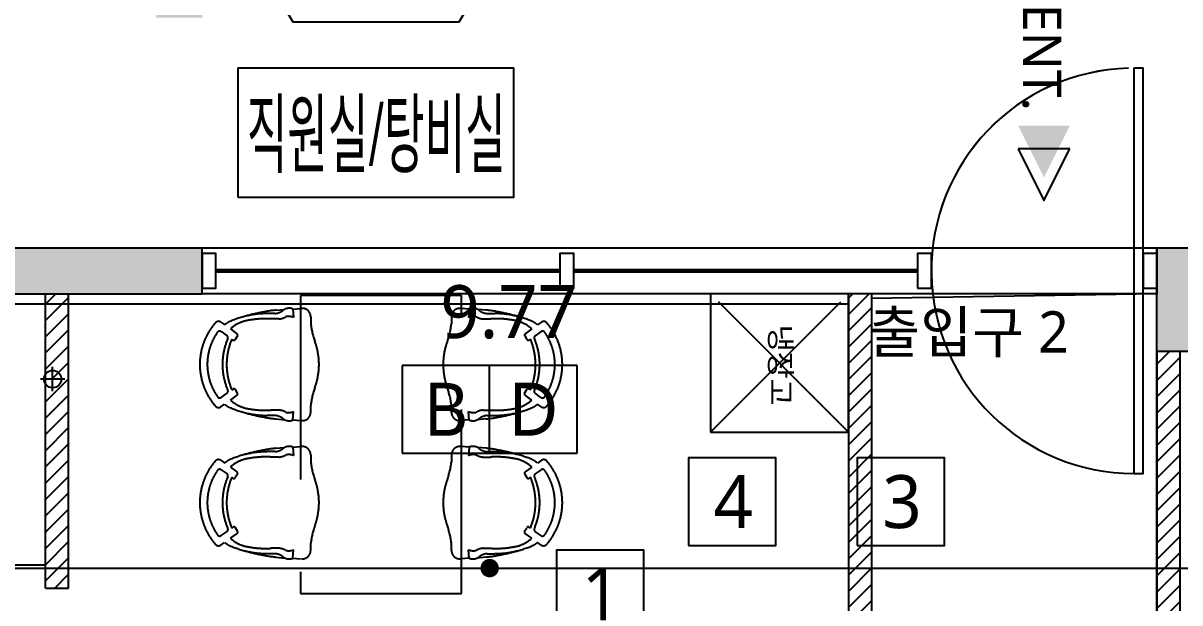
# Model space of a CAD drawing. Extents: x 11551484 to 2613213153046, y -2602833546311 to 14142.
# Drawn here: x 23016730 to 23021758, y -28522143 to -28519626 of the extents above; entities that cross this region are included whole.
import ezdxf
from ezdxf.enums import TextEntityAlignment as Align

# ---------------------------------------------------------------- set-up
doc = ezdxf.new("R2010")
doc.units = 0
doc.header["$LTSCALE"] = 1000
doc.header["$MEASUREMENT"] = 0
doc.linetypes.add('DH-HID2', pattern=[1.2, 0.8, -0.4])
doc.layers.get('0').update_dxf_attribs({"linetype": 'CONTINUOUS'})
doc.layers.get('DEFPOINTS').update_dxf_attribs({"linetype": 'CONTINUOUS'})
for name, color, linetype in [('0-ELC TEXT', 7, 'CONTINUOUS'), ('03-TEXT', 3, 'CONTINUOUS'), ('2CONTINUOUS', 2, 'CONTINUOUS'), ('8.패턴선', 8, 'CONTINUOUS'), ('C-WIN', 4, 'CONTINUOUS'), ('CO-DOOR', 8, 'CONTINUOUS'), ('DVM_DRAIN_MARK', 7, 'CONTINUOUS'), ('DVM_INOUT_MARK', 2, 'CONTINUOUS'), ('DVM_INOUT_NAME', 7, 'CONTINUOUS'), ('DVM_PIPE', 3, 'CONTINUOUS'), ('DVM_PIPE_MARK', 2, 'CONTINUOUS'), ('DVM_PIPE_MARK_LEN', 7, 'CONTINUOUS'), ('DVM_ROOM', 2, 'CONTINUOUS'), ('FU-FURM', 251, 'DH-HID2'), ('wall', 3, 'CONTINUOUS')]:
    doc.layers.add(name, color=color, linetype=linetype)
doc.styles.add('DVM_DEFAULT', font='malgun.ttf')
doc.styles.add('맑은 고딕', font='malgun.ttf')
pattern_1 = [(45, (-34694.73, 110.66), (-35.35533906, 35.35533906), [])]

# ---------------------------------------------------------------- blocks, each defined once
blk = doc.blocks.new('flooor')
at = {"layer": '8.패턴선', "ltscale": 30}
h = blk.add_hatch(color=256, dxfattribs=at)
h.dxf.hatch_style = 1
h.paths.add_polyline_path([(11507656.8, -14172891.8), (11491856.8, -14172891.8), (11491856.8, -14188496.8), (11492056.8, -14188496.8), (11492056.8, -14187881.8), (11492216.8, -14187881.8), (11492216.8, -14187096.8), (11492056.8, -14187096.8), (11492056.8, -14177741.8), (11494956.8, -14177741.8), (11494956.8, -14177541.8), (11492056.8, -14177541.8), (11492056.8, -14173091.8), (11494756.8, -14173091.8), (11494756.8, -14176541.8), (11494956.8, -14176541.8), (11494956.8, -14173091.8), (11500056.8, -14173091.8), (11500056.8, -14176141.8), (11500256.8, -14176141.8), (11500256.8, -14173091.8), (11503456.8, -14173091.8), (11503456.8, -14176141.8), (11503656.8, -14176141.8), (11503656.8, -14175391.8), (11504256.8, -14175391.8), (11504256.8, -14175302.3), (11504246.8, -14175302.3), (11504246.8, -14175262.3), (11504256.8, -14175191.8), (11503656.8, -14175191.8), (11503656.8, -14173091.8), (11505856.8, -14173091.8), (11505856.8, -14175191.8), (11505256.8, -14175191.8), (11505256.8, -14175262.3), (11505266.8, -14175262.3), (11505266.8, -14175316.8), (11505256.8, -14175316.8), (11505256.8, -14175391.8), (11506056.8, -14175391.8), (11506056.8, -14174896.8), (11509204.8, -14174896.8), (11509204.8, -14174491.8), (11506056.8, -14174491.8), (11506056.8, -14173091.8), (11507656.8, -14173091.8)])
h.paths.add_polyline_path([(11499856.8, -14177741.8), (11504356.8, -14177741.8), (11504356.8, -14177541.8), (11499106.8, -14177541.8), (11499106.8, -14177566.8), (11499106.8, -14177716.8), (11499106.8, -14177741.8), (11499106.8, -14177991.8), (11499856.8, -14177991.8)], flags=17)
h.paths.add_polyline_path([(11506136.8, -14177541.8), (11505856.8, -14177541.8), (11505356.8, -14177541.8), (11505356.8, -14177741.8), (11505356.8, -14178051.8), (11506136.8, -14178051.8)], flags=17)
h.paths.add_polyline_path([(11512534.8, -14172891.8), (11511656.8, -14172891.8), (11511656.8, -14173091.8), (11511656.8, -14173691.8), (11512334.8, -14173691.8), (11512334.8, -14174491.8), (11511854.8, -14174491.8), (11511854.8, -14174791.8), (11512334.8, -14174791.8), (11512334.8, -14174791.8), (11512534.8, -14174791.8)])
h.paths.add_polyline_path([(11512534.8, -14175641.8), (11512384.8, -14175641.8), (11512334.8, -14175641.8), (11512334.8, -14176391.8), (11512534.8, -14176391.8)])
h.paths.add_polyline_path([(11512534.8, -14176941.8), (11512384.8, -14176941.8), (11512334.8, -14176941.8), (11512334.8, -14177100.8), (11511772.8, -14177100.8), (11511772.8, -14177941.8), (11512334.8, -14177941.8), (11512334.8, -14178041.8), (11512534.8, -14178041.8)])
h.paths.add_polyline_path([(11512534.8, -14179271.8), (11512384.8, -14179271.8), (11512334.8, -14179271.8), (11512334.8, -14179836.8), (11512534.8, -14179836.8)])
h.paths.add_polyline_path([(11512256.8, -14184446.8), (11511656.8, -14184446.8), (11511656.8, -14185146.8), (11512256.8, -14185146.8)])
h.paths.add_polyline_path([(11507213.8, -14187066.8), (11506733.8, -14187066.8), (11506733.8, -14187846.8), (11507213.8, -14187846.8)], flags=17)
h.paths.add_polyline_path([(11499706.8, -14186781.8), (11499221.8, -14186781.8), (11499221.8, -14187556.8), (11499706.8, -14187556.8)], flags=17)
at = {"ltscale": 30}
for p, q in [((11494306.8, -14178164.3), (11494306.8, -14178059.3)), ((11494359.3, -14178111.8), (11494254.3, -14178111.8))]:
    blk.add_line(p, q, dxfattribs=at)
blk.add_circle((11494306.8, -14178111.8), 37.5, dxfattribs=at)
at = {"layer": '2CONTINUOUS', "ltscale": 30}
for p, q in [((11492056.8, -14177541.8), (11494956.8, -14177541.8)), ((11494956.8, -14177741.8), (11494956.8, -14177541.8)), ((11499106.8, -14177541.8), (11504356.8, -14177541.8)), ((11492056.8, -14177741.8), (11494956.8, -14177741.8))]:
    blk.add_line(p, q, dxfattribs=at)
blk.add_lwpolyline([(11499856.8, -14177741.8), (11499856.8, -14177991.8), (11499106.8, -14177991.8), (11499106.8, -14177541.8)], dxfattribs=at)
at = {"layer": 'C-WIN', "ltscale": 30}
for p, q in [((11496511.8, -14177636.8), (11495016.8, -14177636.8)), ((11496511.8, -14177646.8), (11495016.8, -14177646.8)), ((11498066.8, -14177636.8), (11496571.8, -14177636.8)), ((11498066.8, -14177646.8), (11496571.8, -14177646.8))]:
    blk.add_line(p, q, dxfattribs=at)
for points in [[(11494956.8, -14177541.8), (11499106.8, -14177541.8), (11499106.8, -14177741.8), (11494956.8, -14177741.8)], [(11494956.8, -14177716.8), (11495016.8, -14177716.8), (11495016.8, -14177566.8), (11494956.8, -14177566.8)], [(11496511.8, -14177716.8), (11496571.8, -14177716.8), (11496571.8, -14177566.8), (11496511.8, -14177566.8)], [(11498066.8, -14177716.8), (11498126.8, -14177716.8), (11498126.8, -14177566.8), (11498066.8, -14177566.8)], [(11499046.8, -14177716.8), (11499106.8, -14177716.8), (11499106.8, -14177566.8), (11499046.8, -14177566.8)]]:
    blk.add_lwpolyline(points, close=True, dxfattribs=at)
at = {"layer": 'CO-DOOR'}
blk.add_lwpolyline([(11499006.8, -14176761.8), (11499006.8, -14178521.8), (11499046.8, -14178521.8), (11499046.8, -14176761.8)], close=True, dxfattribs=at)
blk.add_arc((11499007, -14177641.6), 880.2, 91.5733, 269.9892, dxfattribs=at)
blk = doc.blocks.new('F-509')
at = {"layer": 'FU-FURM'}
for p, q in [((116.1, 596.9), (127.9, 579.9)), ((145.3, 554.6), (166.3, 526.5)), ((157.1, 595.2), (175.2, 569.3)), ((443.1, 594.8), (424.5, 569.2)), ((454.3, 555.3), (433.7, 525.9)), ((483.9, 596.4), (472.4, 580)), ((716.1, 596.9), (727.9, 579.9)), ((745.3, 554.6), (766.3, 526.5)), ((757.1, 595.2), (775.2, 569.3)), ((1043.1, 594.8), (1024.5, 569.2)), ((1054.3, 555.3), (1033.7, 525.9)), ((1083.9, 596.4), (1072.4, 580)), ((176, 524.4), (191.4, 533.8)), ((189.9, 549.5), (193.6, 544.2)), ((410.1, 549), (406.4, 543.6)), ((424, 523.9), (408.6, 533.3)), ((776, 524.4), (791.4, 533.8)), ((789.9, 549.5), (793.6, 544.2)), ((1010.1, 549), (1006.4, 543.6)), ((1024, 523.9), (1008.6, 533.3)), ((63.7, 357.8), (60.5, 319.4)), ((78.5, 361.5), (78.5, 394.7)), ((101.9, 344), (101.9, 377.2)), ((498.1, 344), (498.1, 377.2)), ((521.5, 361.5), (521.5, 394.7)), ((536.3, 357.8), (540.8, 316.8)), ((663.7, 357.8), (660.5, 319.4)), ((678.5, 361.5), (678.5, 394.7)), ((701.9, 344), (701.9, 377.2)), ((1098.1, 344), (1098.1, 377.2)), ((1121.5, 361.5), (1121.5, 394.7)), ((1136.3, 357.8), (1140.8, 316.8)), ((59.1, 283.4), (56.7, 249.8)), ((58.7, 283.5), (95.5, 280.2)), ((541.3, 283.5), (504.5, 280.2)), ((540.9, 283.4), (543.3, 249.8)), ((659.1, 283.4), (656.7, 249.8)), ((658.7, 283.5), (695.5, 280.2)), ((1141.3, 283.5), (1104.5, 280.2)), ((1140.9, 283.4), (1143.3, 249.8)), ((1295, 250), (0, 250)), ((0, 250), (0, -450)), ((92.3, 206), (123.7, 206)), ((507.7, 206), (476.3, 206)), ((692.3, 206), (723.7, 206)), ((1107.7, 206), (1076.3, 206)), ((1295, -450), (1295, 250)), ((0, -450), (1295, -450)), ((59.1, -483.4), (56.7, -449.8)), ((92.3, -406), (123.7, -406)), ((507.7, -406), (476.3, -406)), ((540.9, -483.4), (543.3, -449.8)), ((659.1, -483.4), (656.7, -449.8)), ((692.3, -406), (723.7, -406)), ((1107.7, -406), (1076.3, -406)), ((1140.9, -483.4), (1143.3, -449.8)), ((58.7, -483.5), (95.5, -480.2)), ((541.3, -483.5), (504.5, -480.2)), ((658.7, -483.5), (695.5, -480.2)), ((1141.3, -483.5), (1104.5, -480.2)), ((63.7, -557.8), (60.5, -519.4)), ((101.9, -544), (101.9, -577.2)), ((498.1, -544), (498.1, -577.2)), ((536.3, -557.8), (540.8, -516.8)), ((663.7, -557.8), (660.5, -519.4)), ((701.9, -544), (701.9, -577.2)), ((1098.1, -544), (1098.1, -577.2)), ((1136.3, -557.8), (1140.8, -516.8)), ((78.5, -561.5), (78.5, -594.7)), ((521.5, -561.5), (521.5, -594.7)), ((678.5, -561.5), (678.5, -594.7)), ((1121.5, -561.5), (1121.5, -594.7)), ((145.3, -754.6), (166.3, -726.5)), ((176, -724.4), (191.4, -733.8)), ((189.9, -749.5), (193.6, -744.2)), ((410.1, -749), (406.4, -743.6)), ((424, -723.9), (408.6, -733.3)), ((454.3, -755.3), (433.7, -725.9)), ((745.3, -754.6), (766.3, -726.5)), ((776, -724.4), (791.4, -733.8)), ((789.9, -749.5), (793.6, -744.2)), ((1010.1, -749), (1006.4, -743.6)), ((1024, -723.9), (1008.6, -733.3)), ((1054.3, -755.3), (1033.7, -725.9)), ((116.1, -796.9), (127.9, -779.9)), ((157.1, -795.2), (175.2, -769.3)), ((443.1, -794.8), (424.5, -769.2)), ((483.9, -796.4), (472.4, -780)), ((716.1, -796.9), (727.9, -779.9)), ((757.1, -795.2), (775.2, -769.3)), ((1043.1, -794.8), (1024.5, -769.2)), ((1083.9, -796.4), (1072.4, -780))]:
    blk.add_line(p, q, dxfattribs=at)
for centre, radius, start, end in [((299.7, 412.2), 275.8, 48.9849, 130.9236), ((299.7, 412.2), 243.3, 55.1442, 124.746), ((899.7, 412.2), 275.8, 48.9849, 130.9236), ((899.7, 412.2), 243.3, 55.1442, 124.746), ((131.1, 607.1), 18.1, 130.7501, 214.0875), ((166.8, 601.9), 11.7, 117.6527, 214.5336), ((433.3, 601.5), 11.7, 325.4666, 62.3478), ((468.9, 606.6), 18.1, 325.9124, 49.2502), ((731.1, 607.1), 18.1, 130.7501, 214.0875), ((766.8, 601.9), 11.7, 117.6527, 214.5336), ((1033.3, 601.5), 11.7, 325.4666, 62.3478), ((1068.9, 606.6), 18.1, 325.9124, 49.2502), ((508.2, 389.1), 429.7, 156.7536, 179.259), ((257, 453.8), 150.6, 137.9194, 172.5243), ((204.2, 513.9), 100.8, 139.1184, 153.753), ((182.9, 575.1), 9.64, 217.092, 296.3528), ((299.7, 305.2), 284.4, 66.6471, 113.3047), ((299.7, 287.1), 284.4, 67.1404, 112.724), ((416.8, 575), 9.64, 243.6473, 322.908), ((343, 453.8), 150.6, 7.4757, 42.378), ((396.2, 514), 100.8, 26.247, 40.7292), ((91.8, 389.1), 429.7, 0.741, 23.2464), ((1108.2, 389.1), 429.7, 156.7536, 179.259), ((857, 453.8), 150.6, 137.9194, 172.5243), ((804.2, 513.9), 100.8, 139.1184, 153.753), ((782.9, 575.1), 9.64, 217.092, 296.3528), ((899.7, 305.2), 284.4, 66.6471, 113.3047), ((899.7, 287.1), 284.4, 67.1404, 112.724), ((1016.8, 575), 9.64, 243.6473, 322.908), ((943, 453.8), 150.6, 7.4757, 42.378), ((996.2, 514), 100.8, 26.247, 40.7292), ((691.8, 389.1), 429.7, 0.741, 23.2464), ((961.3, 247.1), 904.4, 163.5478, 172.973), ((172.2, 530.6), 7.23, 214.9997, 301.3075), ((187.7, 540), 7.23, 301.3071, 34.9997), ((412.3, 539.5), 7.23, 144.9995, 238.6929), ((427.8, 530.1), 7.23, 238.6924, 325.0004), ((-361.3, 247.1), 904.4, 7.027, 16.4522), ((1561.3, 247.1), 904.4, 163.5478, 172.973), ((772.2, 530.6), 7.23, 214.9997, 301.3075), ((787.7, 540), 7.23, 301.3071, 34.9997), ((1012.3, 539.5), 7.23, 144.9995, 238.6929), ((1027.8, 530.1), 7.23, 238.6924, 325.0004), ((238.7, 247.1), 904.4, 7.027, 16.4522), ((504.6, 401.2), 403.4, 169.6933, 183.4014), ((95.4, 401.2), 403.4, 356.5986, 10.3067), ((1104.6, 401.2), 403.4, 169.6933, 183.4014), ((695.4, 401.2), 403.4, 356.5986, 10.3067), ((12.4, 399.8), 66.3, 7.6833, 7.6834), ((612.4, 399.8), 66.3, 7.6833, 7.6834), ((12.4, 366.6), 66.3, 320.6575, 355.5515), ((587.6, 366.6), 66.3, 184.4485, 219.3424), ((612.4, 366.6), 66.3, 320.6575, 355.5515), ((1187.6, 366.6), 66.3, 184.4485, 219.3424), ((98.4, 299.5), 42.8, 144.1119, 201.9627), ((150.1, 301.9), 58.8, 168.2458, 201.6628), ((35.7, 348), 66.3, 329.0557, 356.5514), ((564.3, 348), 66.3, 183.4486, 210.9443), ((449.9, 301.9), 58.8, 338.3372, 11.7542), ((501.6, 299.5), 42.8, 338.0372, 35.8882), ((698.4, 299.5), 42.8, 144.1119, 201.9627), ((750.1, 301.9), 58.8, 168.2458, 201.6628), ((635.7, 348), 66.3, 329.0557, 356.5514), ((1164.3, 348), 66.3, 183.4486, 210.9443), ((1049.9, 301.9), 58.8, 338.3372, 11.7542), ((1101.6, 299.5), 42.8, 338.0372, 35.8882), ((92.3, 242.1), 36.1, 172.9835, 270), ((76.4, -158.7), 367.7, 70.4837, 82.6116), ((523.6, -158.7), 367.7, 97.3884, 109.5163), ((507.7, 242.1), 36.1, 270, 7.0165), ((692.3, 242.1), 36.1, 172.9835, 270), ((676.4, -158.7), 367.7, 70.4837, 82.6116), ((1123.6, -158.7), 367.7, 97.3884, 109.5163), ((1107.7, 242.1), 36.1, 270, 7.0165), ((300, 459.5), 289.7, 249.6554, 290.3446), ((900, 459.5), 289.7, 249.6554, 290.3446), ((76.4, -41.3), 367.7, 277.3884, 289.5163), ((300, -659.5), 289.7, 69.6554, 110.3446), ((523.6, -41.3), 367.7, 250.4837, 262.6116), ((676.4, -41.3), 367.7, 277.3884, 289.5163), ((900, -659.5), 289.7, 69.6554, 110.3446), ((1123.6, -41.3), 367.7, 250.4837, 262.6116), ((92.3, -442.1), 36.1, 90, 187.0165), ((507.7, -442.1), 36.1, 352.9835, 90), ((692.3, -442.1), 36.1, 90, 187.0165), ((1107.7, -442.1), 36.1, 352.9835, 90), ((98.4, -499.5), 42.8, 158.0373, 215.8881), ((150.1, -501.9), 58.8, 158.3372, 191.7542), ((449.9, -501.9), 58.8, 348.2458, 21.6628), ((501.6, -499.5), 42.8, 324.1118, 21.9628), ((698.4, -499.5), 42.8, 158.0373, 215.8881), ((750.1, -501.9), 58.8, 158.3372, 191.7542), ((1049.9, -501.9), 58.8, 348.2458, 21.6628), ((1101.6, -499.5), 42.8, 324.1118, 21.9628), ((12.4, -566.6), 66.3, 4.4485, 39.3425), ((35.7, -548), 66.3, 3.4486, 30.9443), ((564.3, -548), 66.3, 149.0557, 176.5514), ((587.6, -566.6), 66.3, 140.6576, 175.5515), ((612.4, -566.6), 66.3, 4.4485, 39.3425), ((635.7, -548), 66.3, 3.4486, 30.9443), ((1164.3, -548), 66.3, 149.0557, 176.5514), ((1187.6, -566.6), 66.3, 140.6576, 175.5515), ((961.3, -447.1), 904.4, 187.027, 196.4522), ((508.2, -589.1), 429.7, 180.741, 203.2464), ((504.6, -601.2), 403.4, 176.5986, 190.3067), ((91.8, -589.1), 429.7, 336.7536, 359.259), ((95.4, -601.2), 403.4, 349.6933, 3.4014), ((-361.3, -447.1), 904.4, 343.5478, 352.973), ((1561.3, -447.1), 904.4, 187.027, 196.4522), ((1108.2, -589.1), 429.7, 180.741, 203.2464), ((1104.6, -601.2), 403.4, 176.5986, 190.3067), ((691.8, -589.1), 429.7, 336.7536, 359.259), ((695.4, -601.2), 403.4, 349.6933, 3.4014), ((238.7, -447.1), 904.4, 343.5478, 352.973), ((12.4, -599.8), 66.3, 352.3166, 352.3167), ((612.4, -599.8), 66.3, 352.3166, 352.3167), ((257, -653.8), 150.6, 187.4757, 222.0806), ((343, -653.8), 150.6, 317.622, 352.5243), ((857, -653.8), 150.6, 187.4757, 222.0806), ((943, -653.8), 150.6, 317.622, 352.5243), ((172.2, -730.6), 7.23, 58.6925, 145.0003), ((299.7, -487.1), 284.4, 247.276, 292.8596), ((187.7, -740), 7.23, 325.0003, 58.6929), ((412.3, -739.5), 7.23, 121.3071, 215.0005), ((427.8, -730.1), 7.23, 34.9996, 121.3076), ((772.2, -730.6), 7.23, 58.6925, 145.0003), ((899.7, -487.1), 284.4, 247.276, 292.8596), ((787.7, -740), 7.23, 325.0003, 58.6929), ((1012.3, -739.5), 7.23, 121.3071, 215.0005), ((1027.8, -730.1), 7.23, 34.9996, 121.3076), ((131.1, -807.1), 18.1, 145.9125, 229.2499), ((204.2, -713.9), 100.8, 206.247, 220.8816), ((166.8, -801.9), 11.7, 145.4664, 242.3473), ((182.9, -775.1), 9.64, 63.6472, 142.908), ((299.7, -505.2), 284.4, 246.6953, 293.3529), ((416.8, -775), 9.64, 37.092, 116.3527), ((433.3, -801.5), 11.7, 297.6522, 34.5334), ((396.2, -714), 100.8, 319.2708, 333.753), ((468.9, -806.6), 18.1, 310.7498, 34.0876), ((731.1, -807.1), 18.1, 145.9125, 229.2499), ((804.2, -713.9), 100.8, 206.247, 220.8816), ((766.8, -801.9), 11.7, 145.4664, 242.3473), ((782.9, -775.1), 9.64, 63.6472, 142.908), ((899.7, -505.2), 284.4, 246.6953, 293.3529), ((1016.8, -775), 9.64, 37.092, 116.3527), ((1033.3, -801.5), 11.7, 297.6522, 34.5334), ((996.2, -714), 100.8, 319.2708, 333.753), ((1068.9, -806.6), 18.1, 310.7498, 34.0876), ((299.7, -612.2), 275.8, 229.0764, 311.0151), ((299.7, -612.2), 243.3, 235.254, 304.8558), ((899.7, -612.2), 275.8, 229.0764, 311.0151), ((899.7, -612.2), 243.3, 235.254, 304.8558)]:
    blk.add_arc(centre, radius, start, end, dxfattribs=at)
blk = doc.blocks.new('DVM_BACKGROUND')
at = {"layer": '03-TEXT'}
h = blk.add_hatch(color=10, dxfattribs=at)
h.dxf.hatch_style = 1
h.paths.add_polyline_path([(11489573, -14247441.6), (11489348, -14247441.6), (11489460.5, -14247666.6)])
at = {"layer": 'wall', "ltscale": 10}
h = blk.add_hatch(dxfattribs=at)
h.set_pattern_fill('_USER', color=256, scale=50, angle=45, pattern_type=0)
h.set_pattern_definition(pattern_1)
h.paths.add_polyline_path([(11488611.3, -14250865.3), (11488711.3, -14250865.3), (11488711.3, -14248172.5), (11488611.3, -14248172.5), (11488611.3, -14250765.3), (11488511.3, -14250765.3), (11488511.3, -14250865.3)])
h.paths.add_polyline_path([(11486544.8, -14247249), (11487270.2, -14247249), (11487270.2, -14247648.1), (11486544.8, -14247648.1)], flags=9)
h = blk.add_hatch(dxfattribs=at)
h.set_pattern_fill('_USER', color=256, scale=50, angle=45, pattern_type=0)
h.set_pattern_definition(pattern_1)
h.paths.add_polyline_path([(11483101.3, -14250165.3), (11483101.3, -14249350.3), (11483101.3, -14248172.5), (11482901.3, -14248172.5), (11482901.3, -14250865.3), (11483101.3, -14250865.3), (11483701.3, -14250865.3), (11485833.8, -14250865.3), (11485833.8, -14250965.3), (11485883.8, -14250965.3), (11485933.8, -14250965.3), (11485933.8, -14250865.3), (11487611.3, -14250865.3), (11487611.3, -14250765.3), (11486711.3, -14250765.3), (11484901.3, -14250765.3), (11483101.3, -14250765.3)])
h.paths.add_polyline_path([(11487035.6, -14250519.5), (11487035.6, -14250372), (11487283.4, -14250372), (11487283.4, -14250519.5)], flags=9)
h.paths.add_polyline_path([(11485452.4, -14250535.6), (11485452.4, -14250380.3), (11486298.9, -14250380.3), (11486298.9, -14250535.6)], flags=9)
h.paths.add_polyline_path([(11483345.3, -14248763), (11483345.3, -14248615.4), (11483953.3, -14248615.4), (11483953.3, -14248763)], flags=9)
h.paths.add_polyline_path([(11484017.6, -14250535.6), (11484017.6, -14250377.9), (11484635.2, -14250377.9), (11484635.2, -14250535.6)], flags=9)
h.paths.add_polyline_path([(11484497.1, -14248911.6), (11484497.1, -14248764.1), (11484850.7, -14248764.1), (11484850.7, -14248911.6)], flags=9)
h.paths.add_polyline_path([(11484496.5, -14248801.8), (11484496.5, -14248654.3), (11484851.3, -14248654.3), (11484851.3, -14248801.8)], flags=9)
h.paths.add_polyline_path([(11485363.3, -14249918.3), (11485363.3, -14249469.3), (11487415, -14249469.3), (11487415, -14249918.3)], flags=9)
h.paths.add_polyline_path([(11484919.2, -14247737.6), (11485422.6, -14247737.6), (11485422.6, -14248101.7), (11484919.2, -14248101.7)], flags=9)
h.paths.add_polyline_path([(11486551.8, -14247341.3), (11487280.5, -14247341.3), (11487280.5, -14247740.5), (11486551.8, -14247740.5)], flags=9)
h.paths.add_polyline_path([(11482261.7, -14249526), (11482261.7, -14248811.7), (11482660.8, -14248811.7), (11482660.8, -14249526)], flags=9)
h.paths.add_polyline_path([(11481880.9, -14251923.9), (11481880.9, -14251206.6), (11482280, -14251206.6), (11482280, -14251923.9)], flags=9)
h.paths.add_polyline_path([(11481886.7, -14249829.5), (11481886.7, -14249108.2), (11482285.8, -14249108.2), (11482285.8, -14249829.5)], flags=9)
h.paths.add_polyline_path([(11483748.9, -14247341.3), (11484473.3, -14247341.3), (11484473.3, -14247740.5), (11483748.9, -14247740.5)], flags=9)
h = blk.add_hatch(dxfattribs=at)
h.set_pattern_fill('_USER', color=256, scale=50, angle=45, pattern_type=0)
h.set_pattern_definition(pattern_1)
h.paths.add_polyline_path([(11485120.9, -14248172.5), (11485120.9, -14248542.5), (11485151.3, -14248542.5), (11485151.3, -14248505, 0.414214), (11485113.8, -14248542.5), (11485120.9, -14248542.5), (11485120.9, -14248172.5), (11485120.9, -14248172.5), (11485120.9, -14249350.3), (11485120.9, -14249350.3), (11485120.9, -14248542.5), (11485113.8, -14248542.5, 0.414214), (11485151.3, -14248580), (11485151.3, -14248542.5), (11485120.9, -14248542.5), (11485120.9, -14249450.3), (11485220.9, -14249450.3), (11485220.9, -14248172.5)])
h = blk.add_hatch(dxfattribs=at)
h.set_pattern_fill('_USER', color=256, scale=50, angle=45, pattern_type=0)
h.set_pattern_definition(pattern_1)
h.paths.add_polyline_path([(11492973.8, -14250764.8), (11492973.8, -14248552.5), (11492958.8, -14248552.5, -1), (11492883.8, -14248552.5), (11492873.8, -14248552.5), (11492873.8, -14250764.8), (11492773.8, -14250764.8), (11492773.8, -14250865.3), (11492973.8, -14250865.3)])
h.paths.add_polyline_path([(11492921.3, -14248515, -0.414214), (11492958.8, -14248552.5), (11492973.8, -14248552.5), (11492973.8, -14248172.5), (11492873.8, -14248172.5), (11492873.8, -14248552.5), (11492883.8, -14248552.5, -0.414214)])
h.paths.add_polyline_path([(11489951.3, -14250865.3), (11490051.3, -14250865.3), (11491051.3, -14250865.3), (11491873.8, -14250865.3), (11491873.8, -14250764.8), (11490051.3, -14250764.8), (11490051.3, -14248422.5), (11489951.3, -14248422.5)])
at = {"layer": '03-TEXT', "color": 10, "elevation": 0}
for points in [[(11489573, -14247542.5), (11489348, -14247542.5)], [(11489348, -14247542.5), (11489460.5, -14247767.5), (11489573, -14247542.5)]]:
    blk.add_lwpolyline(points, dxfattribs=at)
at = {"layer": 'C-WIN', "ltscale": 30}
for p, q in [((11487356.3, -14248067.5), (11485861.3, -14248067.5)), ((11487356.3, -14248077.5), (11485861.3, -14248077.5)), ((11488911.3, -14248067.5), (11487416.3, -14248067.5)), ((11488911.3, -14248077.5), (11487416.3, -14248077.5))]:
    blk.add_line(p, q, dxfattribs=at)
for points in [[(11485801.3, -14247972.5), (11489951.3, -14247972.5), (11489951.3, -14248172.5), (11485801.3, -14248172.5)], [(11485801.3, -14248147.5), (11485861.3, -14248147.5), (11485861.3, -14247997.5), (11485801.3, -14247997.5)], [(11487356.3, -14248147.5), (11487416.3, -14248147.5), (11487416.3, -14247997.5), (11487356.3, -14247997.5)], [(11488911.3, -14248147.5), (11488971.3, -14248147.5), (11488971.3, -14247997.5), (11488911.3, -14247997.5)], [(11489891.3, -14248147.5), (11489951.3, -14248147.5), (11489951.3, -14247997.5), (11489891.3, -14247997.5)]]:
    blk.add_lwpolyline(points, close=True, dxfattribs=at)
at = {"layer": 'CO-DOOR'}
blk.add_lwpolyline([(11489851.3, -14247192.5), (11489851.3, -14248952.5), (11489891.3, -14248952.5), (11489891.3, -14247192.5)], close=True, dxfattribs=at)
blk.add_arc((11489851.5, -14248072.3), 880.2, 91.5733, 269.9892, dxfattribs=at)
at = {"layer": 'DEFPOINTS', "ltscale": 10}
blk.add_line((11485120.9, -14249350.3), (11483101.3, -14249350.3), dxfattribs=at)
at = {"layer": 'FU-FURM'}
for p, q in [((11488611.3, -14248772.5), (11488011.3, -14248172.5)), ((11488011.3, -14248772.5), (11488611.3, -14248172.5))]:
    blk.add_line(p, q, dxfattribs=at)
blk.add_lwpolyline([(11488011.3, -14248172.5), (11488011.3, -14248772.5), (11488611.3, -14248772.5), (11488611.3, -14248172.5)], close=True, dxfattribs=at)
at = {"layer": 'wall', "ltscale": 10}
for p, q in [((11488911.3, -14248147.5), (11488911.3, -14248147.5)), ((11485120.9, -14249450.3), (11485120.9, -14248172.5)), ((11485220.9, -14249450.3), (11485220.9, -14248172.5)), ((11488611.3, -14248172.5), (11488611.3, -14250765.3)), ((11488711.3, -14248172.5), (11488711.3, -14250865.3)), ((11489951.3, -14248422.5), (11489951.3, -14250865.3)), ((11490051.3, -14248422.5), (11490051.3, -14250764.8)), ((11485120.9, -14249450.3), (11485220.9, -14249450.3))]:
    blk.add_line(p, q, dxfattribs=at)
blk.add_blockref('flooor', (-9155.5, -70430.6))
at = {"color": 251, "true_color": 0x636466, "rotation": 269.9999999999999}
blk.add_blockref('F-509', (11486679, -14248179.2), dxfattribs=at)
at = {"layer": '0-ELC TEXT', "style": '맑은 고딕'}
blk.add_text('냉장고', height=93.33, rotation=270, dxfattribs=at).set_placement((11488315.5, -14248482), align=Align.MIDDLE_CENTER)
at = {"layer": '03-TEXT', "color": 10, "style": '맑은 고딕'}
blk.add_text('ENT.', height=166.67, rotation=270, dxfattribs=at).set_placement((11489535.8, -14246913.3), align=Align.TOP_LEFT)
at = {"layer": '03-TEXT', "color": 7, "style": '맑은 고딕'}
blk.add_text('출입구 2', height=180, dxfattribs=at).set_placement((11488696.5, -14248248), align=Align.TOP_LEFT)
blk = doc.blocks.new('CAD_INOUT_MARK')
at = {"layer": 'DVM_INOUT_MARK', "color": 0}
for p, q in [((-600, 1560), (600, 1560)), ((600, 1160), (-600, 1160))]:
    blk.add_line(p, q, dxfattribs=at)
blk.add_lwpolyline([(-360, 1960), (360, 1960), (600, 1560), (600, 1160), (360, 760), (-360, 760), (-600, 1160), (-600, 1560), (-360, 1960)], dxfattribs=at)
at = {"layer": 'DVM_INOUT_NAME'}
blk.add_lwpolyline([(-600, 0), (600, 0), (600, 560), (-600, 560)], close=True, dxfattribs=at)
at = {"layer": 'DVM_INOUT_MARK', "color": 0, "style": 'DVM_DEFAULT'}
for tag, p in [('CAP', (0, 1760)), ('NO', (0, 960))]:
    blk.add_attdef(tag, text='', height=280, dxfattribs=at).set_placement(p, align=Align.MIDDLE_CENTER)
for tag, width, p, p2 in [('MNAME', 0.755882, (-548.8, 1220.2), (562.6, 1220.2)), ('QTY', 0.520692, (709.7, 1220.2), (1089.2, 1220.2))]:
    blk.add_attdef(tag, text='', height=280, dxfattribs=dict(at, width=width)).set_placement(p, p2, align=Align.FIT)
at = {"layer": 'DVM_INOUT_NAME', "style": 'DVM_DEFAULT', "width": 0.924483}
blk.add_attdef('INAME', text='', height=280, dxfattribs=at).set_placement((-561.8, 134), (564.5, 134), align=Align.FIT)
blk = doc.blocks.new('CAD_PIPE_MARK_LG')
at = {"layer": 'DVM_PIPE_MARK', "color": 0}
for p, q in [((380, 190), (-380, 190)), ((-380, 190), (-380, -190)), ((0, -190), (0, 190)), ((380, -190), (380, 190)), ((-380, -190), (380, -190))]:
    blk.add_line(p, q, dxfattribs=at)
at = {"layer": 'DVM_PIPE_MARK', "color": 0, "style": 'DVM_DEFAULT'}
for tag, p in [('L', (-190, 0)), ('G', (190, 0))]:
    blk.add_attdef(tag, text='', height=230, dxfattribs=at).set_placement(p, align=Align.MIDDLE)
at = {"layer": 'DVM_PIPE_MARK_LEN', "color": 0, "style": 'DVM_DEFAULT'}
blk.add_attdef('T', text='', height=230, dxfattribs=at).set_placement((380, 240), align=Align.BOTTOM_RIGHT)
blk = doc.blocks.new('CAD_DRAIN_MARK')
at = {"layer": 'DVM_DRAIN_MARK', "color": 0}
blk.add_lwpolyline([(-190, -190), (190, -190), (190, 190), (-190, 190)], close=True, dxfattribs=at)
at = {"layer": 'DVM_DRAIN_MARK', "color": 0, "ltscale": 0.05, "style": 'DVM_DEFAULT'}
blk.add_attdef('S', text='', height=230, dxfattribs=at).set_placement((5, 0), align=Align.MIDDLE_CENTER)
blk = doc.blocks.new('260514_슬하신경정신과의원(에어컨 오봉수)')
at = {"layer": 'DVM_DRAIN_MARK', "color": 2}
for points in [[(11488105, -14249764.7, 0, 0, 0), (11488085, -14249764.7, 40, 40, -1), (11488125, -14249764.7, 40, 40, -1), (11488085, -14249764.7, 0, 0, 0), (11488105, -14249764.7, 0, 0, 0), (11488105, -14249264.7, 0, 0, 0)], [(11488838.8, -14249764.7, 0, 0, 0), (11488818.8, -14249764.7, 40, 40, -1), (11488858.8, -14249764.7, 40, 40, -1), (11488818.8, -14249764.7, 0, 0, 0), (11488838.8, -14249764.7, 0, 0, 0), (11488838.8, -14249264.7, 0, 0, 0)]]:
    blk.add_lwpolyline(points, format="xyseb", dxfattribs=at)
at = {"layer": 'DVM_PIPE'}
blk.add_lwpolyline([(11482413.4, -14250218.3), (11482559.4, -14250218.3), (11482559.4, -14249513.5, -0.414214), (11482709.4, -14249363.5), (11491392.6, -14249363.5)], format="xyb", dxfattribs=at)
at = {"layer": 'DVM_PIPE_MARK', "color": 1}
blk.add_lwpolyline([(11487051, -14249363.5, 0, 0, 0), (11487031, -14249363.5, 40, 40, -1), (11487071, -14249363.5, 40, 40, -1), (11487031, -14249363.5, 0, 0, 0), (11487051, -14249363.5, 0, 0, 0), (11487051, -14248863.5, 0, 0, 0)], format="xyseb", dxfattribs=at)
at = {"layer": 'DVM_ROOM'}
for points in [[(11483101.3, -14248215.9), (11488611.3, -14248215.9), (11488611.3, -14250765.3), (11483101.3, -14250765.3)], [(11485933.8, -14252454.4), (11488666.3, -14252465.3), (11488666.3, -14258567.5), (11490073.9, -14258567.5), (11490073.9, -14252465.3), (11496759.2, -14252465.3), (11496759.2, -14255878), (11498137.4, -14255878), (11498137.4, -14254777.5), (11503179.3, -14254777.5), (11503179.3, -14249068.2), (11496901.3, -14249068.2), (11496901.3, -14248372.5), (11496201.3, -14248372.5), (11496201.3, -14248172.5), (11492973.8, -14248172.5), (11492973.8, -14250865.3), (11489951.3, -14250865.3), (11489951.3, -14248172.5), (11488711.3, -14248192), (11488711.3, -14250865.3), (11485933.8, -14250865.3)]]:
    blk.add_lwpolyline(points, close=True, dxfattribs=at)
blk.add_blockref('DVM_BACKGROUND', (0, 0))
at = {"layer": 'DVM_DRAIN_MARK', "color": 1}
for p, values in [((11488105, -14249074.7), {'S': '4'}), ((11488838.8, -14249074.7), {'S': '3'}), ((11487531.6, -14249475.3), {'S': '1'})]:
    blk.add_blockref('CAD_DRAIN_MARK', p, dxfattribs=at).add_auto_attribs(values)
at = {"layer": 'DVM_INOUT_MARK'}
ref = blk.add_blockref('CAD_INOUT_MARK', (11486556.7, -14247751.8), dxfattribs=at)
ref.add_attrib('CAP', '032', dxfattribs={"color": 0, "height": 280, "style": 'DVM_DEFAULT'}).set_placement((11486556.7, -14245991.8), align=Align.MIDDLE_CENTER)
ref.add_attrib('MNAME', 'AM.BN1PBH1', dxfattribs={"color": 0, "height": 280, "style": 'DVM_DEFAULT', "width": 0.466002}).set_placement((11486007.9, -14246531.7), (11487119.4, -14246531.7), align=Align.FIT)
ref.add_attrib('NO', '1', dxfattribs={"color": 0, "height": 280, "style": 'DVM_DEFAULT'}).set_placement((11486556.7, -14246791.8), align=Align.MIDDLE_CENTER)
ref.add_attrib('INAME', '직원실/탕비실', dxfattribs={"layer": 'DVM_INOUT_NAME', "height": 280, "style": 'DVM_DEFAULT', "width": 0.452133}).set_placement((11485994.9, -14247617.8), (11487121.2, -14247617.8), align=Align.FIT)
at = {"layer": 'DVM_PIPE_MARK', "color": 2}
ref = blk.add_blockref('CAD_PIPE_MARK_LG', (11487051, -14248673.5), dxfattribs=at)
ref.add_attrib('L', 'B', dxfattribs={"color": 4, "height": 230, "style": 'DVM_DEFAULT'}).set_placement((11486861, -14248673.5), align=Align.MIDDLE)
ref.add_attrib('G', 'D', dxfattribs={"color": 3, "height": 230, "style": 'DVM_DEFAULT'}).set_placement((11487241, -14248673.5), align=Align.MIDDLE)
ref.add_attrib('T', '9.77', dxfattribs={"layer": 'DVM_PIPE_MARK_LEN', "color": 2, "height": 230, "style": 'DVM_DEFAULT'}).set_placement((11487431, -14248433.5), align=Align.BOTTOM_RIGHT)

msp = doc.modelspace()

# ---------------------------------------------------------------- block references
at = {"layer": 'wall', "ltscale": 10}
msp.add_blockref('260514_슬하신경정신과의원(에어컨 오봉수)', (11531707, -14272629), dxfattribs=at)

doc.saveas('drawing.dxf')
